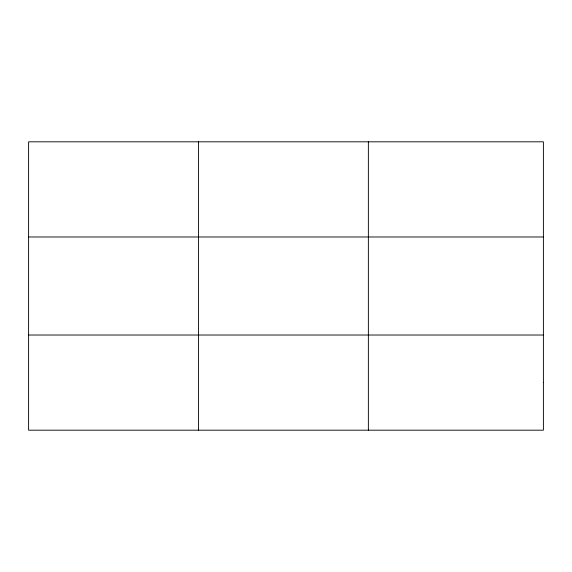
<?xml version="1.0" encoding="UTF-8"?>
<svg xmlns="http://www.w3.org/2000/svg" width="572" height="572" viewBox="0 0 572 572"><rect width="100%" height="100%" fill="white"/><g stroke="black" fill="none" stroke-linecap="round" stroke-linejoin="round"><path stroke-width="0.86" d="M198.484 430.187L198.484 141.813M368.368 430.187L368.368 141.813M28.6 236.98L543.4 236.98M28.6 335.02L543.4 335.02M543.4 382.604L543.4 430.187L28.6 430.187L28.6 141.813L543.4 141.813L543.4 382.604"/></g></svg>
